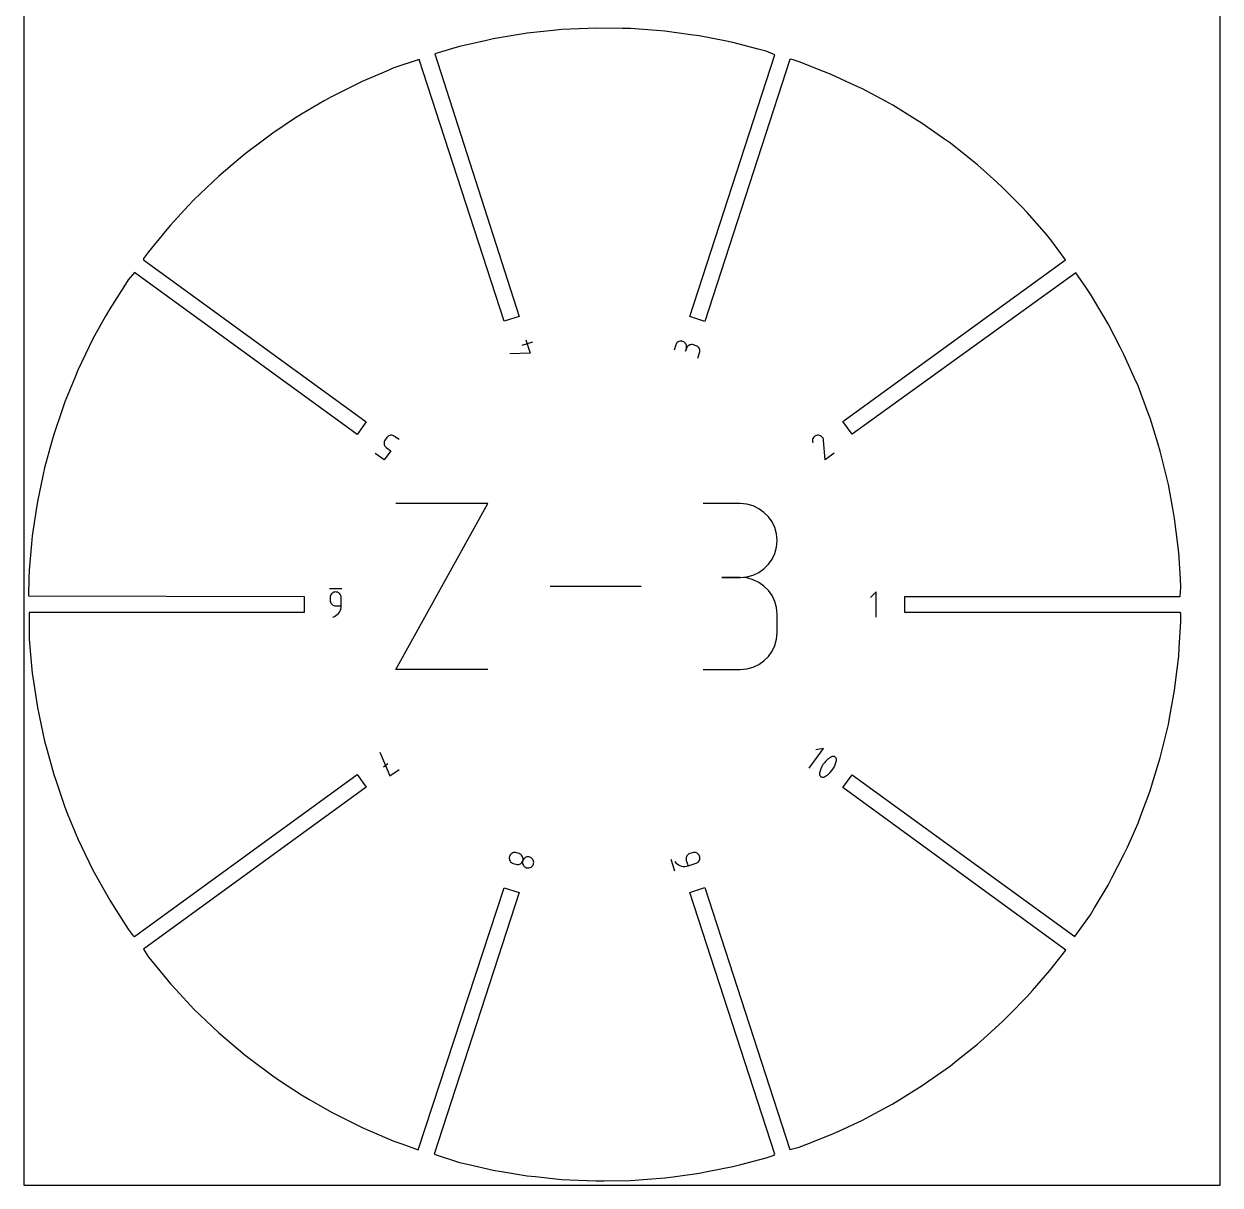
# Model space of a CAD drawing. Extents: x 0 to 457, y 0 to 812.
# Drawn here: x 0 to 457, y 0 to 443.6 of the extents above; entities that cross this region are included whole.
import ezdxf

# ---------------------------------------------------------------- set-up
doc = ezdxf.new("R2010")
doc.units = 0

msp = doc.modelspace()

# ---------------------------------------------------------------- linework, layer by layer
at = {"layer": 'annotation', "color": 1}
for p, q in [((194.331221, 322.035358), (190.276306, 320.717836)), ((191.807728, 322.895444), (193.454909, 317.825942)), ((249.025853, 320.969878), (248.367092, 318.94242)), ((249.177062, 321.323886), (249.025853, 320.969878)), ((249.382869, 321.636356), (249.177062, 321.323886)), ((249.635619, 321.903464), (249.382869, 321.636356)), ((249.927656, 322.12139), (249.635619, 321.903464)), ((250.251324, 322.28631), (249.927656, 322.12139)), ((250.598969, 322.394404), (250.251324, 322.28631)), ((250.962934, 322.441849), (250.598969, 322.394404)), ((251.335566, 322.424823), (250.962934, 322.441849)), ((251.709208, 322.339504), (251.335566, 322.424823)), ((252.063344, 322.188353), (251.709208, 322.339504)), ((251.709208, 322.339504), (251.709208, 322.339504)), ((252.376144, 321.982669), (252.063344, 322.188353)), ((252.643709, 321.730027), (252.376144, 321.982669)), ((252.862138, 321.438005), (252.643709, 321.730027)), ((253.027533, 321.114178), (252.862138, 321.438005)), ((253.135993, 320.766124), (253.027533, 321.114178)), ((253.080768, 319.652356), (253.16651, 320.027636)), ((253.231977, 320.006365), (253.080768, 319.652356)), ((253.183618, 320.401418), (253.135993, 320.766124)), ((253.16651, 320.027636), (253.183618, 320.401418)), ((253.437784, 320.318834), (253.231977, 320.006365)), ((253.690534, 320.585942), (253.437784, 320.318834)), ((253.98257, 320.803868), (253.690534, 320.585942)), ((254.306239, 320.968788), (253.98257, 320.803868)), ((254.653883, 321.076882), (254.306239, 320.968788)), ((255.017849, 321.124327), (254.653883, 321.076882)), ((255.390481, 321.107301), (255.017849, 321.124327)), ((255.764123, 321.021983), (255.390481, 321.107301)), ((256.779283, 320.692137), (255.764123, 321.021983)), ((255.764123, 321.021983), (255.764123, 321.021983)), ((257.131865, 320.541491), (256.779283, 320.692137)), ((257.443418, 320.336212), (257.131865, 320.541491)), ((257.710009, 320.083887), (257.443418, 320.336212)), ((257.927705, 319.792103), (257.710009, 320.083887)), ((193.454909, 317.825942), (185.696684, 317.543478)), ((253.080768, 319.652356), (252.750922, 318.637196)), ((252.750922, 318.637196), (253.080768, 319.652356)), ((253.080768, 319.652356), (253.080768, 319.652356)), ((257.486356, 315.979392), (258.145117, 318.006849)), ((258.092573, 319.468447), (257.927705, 319.792103)), ((258.200681, 319.120507), (258.092573, 319.468447)), ((258.145117, 318.006849), (258.230885, 318.382121)), ((258.145117, 318.006849), (258.145117, 318.006849)), ((258.248096, 318.755869), (258.200681, 319.120507)), ((258.230885, 318.382121), (258.248096, 318.755869)), ((137.585244, 283.692971), (137.580944, 283.328947)), ((137.65253, 284.054136), (137.585244, 283.692971)), ((137.784207, 284.404066), (137.65253, 284.054136)), ((137.981679, 284.734386), (137.784207, 284.404066)), ((138.605898, 285.593549), (137.981679, 284.734386)), ((137.981679, 284.734386), (137.981679, 284.734386)), ((138.859153, 285.883569), (138.605898, 285.593549)), ((139.151599, 286.117309), (138.859153, 285.883569)), ((139.474771, 286.293454), (139.151599, 286.117309)), ((139.820204, 286.410686), (139.474771, 286.293454)), ((140.179433, 286.467691), (139.820204, 286.410686)), ((140.543992, 286.463153), (140.179433, 286.467691)), ((140.905418, 286.395755), (140.543992, 286.463153)), ((141.255246, 286.264182), (140.905418, 286.395755)), ((141.585009, 286.067118), (141.255246, 286.264182)), ((143.309667, 284.81408), (141.585009, 286.067118)), ((141.585009, 286.067118), (141.585009, 286.067118)), ((301.336195, 284.902387), (301.27513, 284.532969)), ((301.27513, 284.532969), (301.280567, 284.147528)), ((301.280567, 284.147528), (301.369735, 283.548528)), ((301.458441, 285.249312), (301.336195, 284.902387)), ((301.636547, 285.567276), (301.458441, 285.249312)), ((301.865193, 285.849811), (301.636547, 285.567276)), ((302.139058, 286.090447), (301.865193, 285.849811)), ((302.452823, 286.282717), (302.139058, 286.090447)), ((302.801167, 286.420152), (302.452823, 286.282717)), ((303.17877, 286.496283), (302.801167, 286.420152)), ((303.562937, 286.500451), (303.17877, 286.496283)), ((303.17877, 286.496283), (303.17877, 286.496283)), ((303.93172, 286.438453), (303.562937, 286.500451)), ((304.278424, 286.315538), (303.93172, 286.438453)), ((304.596357, 286.136956), (304.278424, 286.315538)), ((304.878826, 285.907957), (304.596357, 286.136956)), ((305.11914, 285.633789), (304.878826, 285.907957)), ((305.310605, 285.319703), (305.11914, 285.633789)), ((305.446529, 284.970948), (305.310605, 285.319703)), ((305.520219, 284.592772), (305.446529, 284.970948)), ((305.52146, 284.584265), (305.520219, 284.592772)), ((305.520219, 284.592772), (305.520219, 284.592772)), ((305.522481, 284.576088), (305.52146, 284.584265)), ((305.523285, 284.568182), (305.522481, 284.576088)), ((305.523878, 284.560491), (305.523285, 284.568182)), ((305.52386, 284.523234), (305.524245, 284.530718)), ((306.064551, 277.076425), (305.52386, 284.523234)), ((305.52386, 284.523234), (305.52386, 284.523234)), ((305.524266, 284.552956), (305.523878, 284.560491)), ((305.524245, 284.530718), (305.524444, 284.538127)), ((305.524453, 284.545521), (305.524266, 284.552956)), ((305.524444, 284.538127), (305.524453, 284.545521)), ((137.666929, 277.047517), (134.217612, 279.553592)), ((137.580944, 283.328947), (137.638225, 282.970441)), ((137.638225, 282.970441), (137.755683, 282.62583)), ((140.179727, 280.506088), (137.666929, 277.047517)), ((137.755683, 282.62583), (137.931913, 282.303489)), ((137.931913, 282.303489), (138.16551, 282.011795)), ((138.16551, 282.011795), (138.455069, 281.759125)), ((138.455069, 281.759125), (140.179727, 280.506088)), ((309.513867, 279.5825), (306.064551, 277.076425)), ((142.078794, 196.987304), (177.30025, 260.420931)), ((177.30025, 260.420931), (142.078794, 260.420931)), ((273.646089, 260.347338), (259.559893, 260.347338)), ((276.179525, 260.119941), (273.646089, 260.347338)), ((278.5634, 259.464619), (276.179525, 260.119941)), ((280.758065, 258.421678), (278.5634, 259.464619)), ((282.723871, 257.03142), (280.758065, 258.421678)), ((284.421169, 255.33415), (282.723871, 257.03142)), ((285.810308, 253.370172), (284.421169, 255.33415)), ((286.85164, 251.17979), (285.810308, 253.370172)), ((287.505515, 248.803309), (286.85164, 251.17979)), ((287.732284, 246.281032), (287.505515, 248.803309)), ((286.85164, 241.361211), (287.505515, 243.746914)), ((287.505515, 243.746914), (287.732284, 246.281032)), ((287.732284, 246.281032), (287.732284, 246.281032)), ((284.421169, 237.194955), (285.810308, 239.163899)), ((285.810308, 239.163899), (286.85164, 241.361211)), ((278.5634, 233.058101), (280.758065, 234.10208)), ((280.758065, 234.10208), (282.723871, 235.494357)), ((282.723871, 235.494357), (284.421169, 237.194955)), ((235.77825, 228.704117), (201.093827, 228.704117)), ((273.646089, 232.174946), (266.593046, 232.174946)), ((266.593046, 232.174946), (273.646089, 232.174946)), ((273.646089, 232.174946), (276.179525, 232.402398)), ((276.179525, 231.94755), (273.646089, 232.174946)), ((273.646089, 232.174946), (273.646089, 232.174946)), ((276.179525, 232.402398), (278.5634, 233.058101)), ((278.5634, 231.292228), (276.179525, 231.94755)), ((280.758065, 230.249286), (278.5634, 231.292228)), ((282.723871, 228.859029), (280.758065, 230.249286)), ((284.421169, 227.161759), (282.723871, 228.859029)), ((121.500114, 227.821129), (116.700114, 227.821129)), ((117.003843, 224.870417), (116.969524, 224.486926)), ((116.969524, 224.486926), (116.969524, 223.424941)), ((117.1028, 225.231412), (117.003843, 224.870417)), ((117.260394, 225.563871), (117.1028, 225.231412)), ((117.470626, 225.861755), (117.260394, 225.563871)), ((117.727493, 226.119022), (117.470626, 225.861755)), ((118.024997, 226.329634), (117.727493, 226.119022)), ((118.357136, 226.487548), (118.024997, 226.329634)), ((118.71791, 226.586727), (118.357136, 226.487548)), ((119.101319, 226.621129), (118.71791, 226.586727)), ((119.483934, 226.586727), (119.101319, 226.621129)), ((119.101319, 226.621129), (119.101319, 226.621129)), ((119.844287, 226.487548), (119.483934, 226.586727)), ((120.176302, 226.329634), (119.844287, 226.487548)), ((120.473905, 226.119022), (120.176302, 226.329634)), ((120.73102, 225.861755), (120.473905, 226.119022)), ((120.941574, 225.563871), (120.73102, 225.861755)), ((121.09949, 225.231412), (120.941574, 225.563871)), ((121.198695, 224.870417), (121.09949, 225.231412)), ((121.233113, 224.486926), (121.198695, 224.870417)), ((121.233113, 221.296157), (121.233113, 224.486926)), ((121.233113, 224.486926), (121.233113, 224.486926)), ((285.810308, 225.197781), (284.421169, 227.161759)), ((286.85164, 223.007399), (285.810308, 225.197781)), ((325.608348, 226.621129), (323.474145, 224.486324)), ((325.608348, 217.021129), (325.608348, 226.621129)), ((116.969524, 223.424941), (116.969524, 223.424941)), ((116.969524, 223.424941), (117.003843, 223.041636)), ((117.003843, 223.041636), (117.1028, 222.681139)), ((117.1028, 222.681139), (117.260394, 222.3494)), ((117.260394, 222.3494), (117.470626, 222.052372)), ((117.470626, 222.052372), (117.727493, 221.796003)), ((117.727493, 221.796003), (118.024997, 221.586247)), ((118.024997, 221.586247), (118.357136, 221.429053)), ((118.357136, 221.429053), (118.71791, 221.330373)), ((118.71791, 221.330373), (119.101319, 221.296157)), ((119.101319, 221.296157), (121.233113, 221.296157)), ((120.523875, 218.884145), (120.825538, 219.433537)), ((120.825538, 219.433537), (121.048133, 220.023823)), ((121.048133, 220.023823), (121.18591, 220.647273)), ((121.18591, 220.647273), (121.233113, 221.296157)), ((287.505515, 220.630918), (286.85164, 223.007399)), ((287.732284, 218.108641), (287.505515, 220.630918)), ((118.030906, 217.021129), (118.641611, 217.250106)), ((118.030906, 217.021129), (118.030906, 217.021129)), ((118.641611, 217.250106), (119.202014, 217.558627)), ((119.202014, 217.558627), (119.706361, 217.93896)), ((119.706361, 217.93896), (120.148899, 218.383375)), ((120.148899, 218.383375), (120.523875, 218.884145)), ((287.732284, 211.055598), (287.732284, 218.108641)), ((287.732284, 218.108641), (287.732284, 218.108641)), ((287.505515, 208.532274), (287.732284, 211.055598)), ((285.810308, 203.96469), (286.85164, 206.155236)), ((286.85164, 206.155236), (287.505515, 208.532274)), ((282.723871, 200.303901), (284.421169, 202.000843)), ((284.421169, 202.000843), (285.810308, 203.96469)), ((177.30025, 196.987304), (142.078794, 196.987304)), ((259.559893, 196.989293), (273.646089, 196.989293)), ((273.646089, 196.989293), (276.179525, 197.216559)), ((273.646089, 196.989293), (273.646089, 196.989293)), ((276.179525, 197.216559), (278.5634, 197.871553)), ((278.5634, 197.871553), (280.758065, 198.914069)), ((280.758065, 198.914069), (282.723871, 200.303901)), ((135.94227, 165.341702), (139.858402, 156.320686)), ((300.031595, 159.307993), (305.46005, 166.77962)), ((305.46005, 166.77962), (302.591856, 166.324928)), ((137.345604, 159.779256), (139.07221, 161.033709)), ((305.283907, 160.644387), (304.835359, 159.876438)), ((305.805927, 161.362885), (305.283907, 160.644387)), ((306.397403, 162.026408), (305.805927, 161.362885)), ((307.054321, 162.629428), (306.397403, 162.026408)), ((307.772665, 163.166418), (307.054321, 162.629428)), ((308.54842, 163.631854), (307.772665, 163.166418)), ((308.7614, 163.72217), (308.54842, 163.631854)), ((308.54842, 163.631854), (308.54842, 163.631854)), ((308.980907, 163.77152), (308.7614, 163.72217)), ((309.201998, 163.781472), (308.980907, 163.77152)), ((309.419734, 163.753596), (309.201998, 163.781472)), ((309.629173, 163.68946), (309.419734, 163.753596)), ((309.555586, 159.727797), (309.925904, 160.540105)), ((309.825374, 163.590633), (309.629173, 163.68946)), ((310.003397, 163.458684), (309.825374, 163.590633)), ((309.925904, 160.540105), (310.214347, 161.391027)), ((310.1583, 163.295181), (310.003397, 163.458684)), ((310.285143, 163.101694), (310.1583, 163.295181)), ((310.214347, 161.391027), (310.416902, 162.275039)), ((310.326565, 163.017802), (310.285143, 163.101694)), ((310.285143, 163.101694), (310.285143, 163.101694)), ((310.361478, 162.930645), (310.326565, 163.017802)), ((310.389802, 162.840768), (310.361478, 162.930645)), ((310.411457, 162.74872), (310.389802, 162.840768)), ((310.426362, 162.655046), (310.411457, 162.74872)), ((310.416902, 162.275039), (310.429789, 162.369743)), ((310.416902, 162.275039), (310.416902, 162.275039)), ((310.43444, 162.560293), (310.426362, 162.655046)), ((310.429789, 162.369743), (310.435609, 162.46501)), ((310.435609, 162.46501), (310.43444, 162.560293)), ((139.858402, 156.320686), (143.312102, 158.829946)), ((303.957771, 157.236681), (303.951881, 157.141961)), ((303.951881, 157.141961), (303.952992, 157.047316)), ((303.952992, 157.047316), (303.961073, 156.953068)), ((303.970693, 157.331153), (303.957771, 157.236681)), ((303.961073, 156.953068), (303.976095, 156.859541)), ((304.174736, 158.214295), (303.970693, 157.331153)), ((303.970693, 157.331153), (303.970693, 157.331153)), ((303.976095, 156.859541), (303.998025, 156.767057)), ((303.998025, 156.767057), (304.026835, 156.675939)), ((304.026835, 156.675939), (304.062492, 156.58651)), ((304.062492, 156.58651), (304.104966, 156.499091)), ((304.104966, 156.499091), (304.104966, 156.499091)), ((304.104966, 156.499091), (304.231453, 156.308013)), ((304.464297, 159.064565), (304.174736, 158.214295)), ((304.231453, 156.308013), (304.386114, 156.14637)), ((304.386114, 156.14637), (304.563968, 156.015774)), ((304.835359, 159.876438), (304.464297, 159.064565)), ((304.563968, 156.015774), (304.760033, 155.917834)), ((304.760033, 155.917834), (304.969328, 155.854161)), ((304.969328, 155.854161), (305.186871, 155.826365)), ((305.186871, 155.826365), (305.407681, 155.836055)), ((305.407681, 155.836055), (305.626776, 155.884843)), ((305.626776, 155.884843), (305.839174, 155.974338)), ((305.839174, 155.974338), (306.616419, 156.438903)), ((305.839174, 155.974338), (305.839174, 155.974338)), ((306.616419, 156.438903), (307.335879, 156.975242)), ((307.335879, 156.975242), (307.993542, 157.577827)), ((307.993542, 157.577827), (308.58539, 158.241132)), ((308.58539, 158.241132), (309.10741, 158.95963)), ((309.10741, 158.95963), (309.555586, 159.727797)), ((185.444944, 125.214253), (185.42744, 124.841043)), ((185.42744, 124.841043), (185.474342, 124.476702)), ((185.530638, 125.588715), (185.444944, 125.214253)), ((185.474342, 124.476702), (185.581868, 124.128847)), ((185.681414, 125.942031), (185.530638, 125.588715)), ((185.530638, 125.588715), (185.530638, 125.588715)), ((185.581868, 124.128847), (185.746235, 123.805094)), ((185.886619, 126.254253), (185.681414, 125.942031)), ((185.746235, 123.805094), (185.963662, 123.513058)), ((186.138718, 126.521443), (185.886619, 126.254253)), ((185.963662, 123.513058), (186.230365, 123.260358)), ((186.430173, 126.739661), (186.138718, 126.521443)), ((186.753446, 126.904971), (186.430173, 126.739661)), ((187.101002, 127.013432), (186.753446, 126.904971)), ((187.465303, 127.061107), (187.101002, 127.013432)), ((187.838812, 127.044056), (187.465303, 127.061107)), ((188.213993, 126.958342), (187.838812, 127.044056)), ((188.213993, 126.958342), (188.213993, 126.958342)), ((189.224, 126.630171), (188.213993, 126.958342)), ((189.577941, 126.479), (189.224, 126.630171)), ((189.890547, 126.27317), (189.577941, 126.479)), ((190.157933, 126.020316), (189.890547, 126.27317)), ((190.376211, 125.728072), (190.157933, 126.020316)), ((190.23828, 123.277651), (190.443985, 123.589799)), ((190.541496, 125.404072), (190.376211, 125.728072)), ((190.443985, 123.589799), (190.594987, 123.943209)), ((190.50949, 123.568682), (190.492511, 123.195302)), ((190.594987, 123.943209), (190.50949, 123.568682)), ((190.649902, 125.055951), (190.541496, 125.404072)), ((190.594987, 123.943209), (190.680534, 124.317885)), ((190.745959, 124.296461), (190.594987, 123.943209)), ((190.594987, 123.943209), (190.594987, 123.943209)), ((190.594987, 123.943209), (190.594987, 123.943209)), ((190.697544, 124.691344), (190.649902, 125.055951)), ((190.680534, 124.317885), (190.697544, 124.691344)), ((190.951691, 124.608512), (190.745959, 124.296461)), ((191.204552, 124.875454), (190.951691, 124.608512)), ((191.496909, 125.093379), (191.204552, 124.875454)), ((191.821133, 125.258379), (191.496909, 125.093379)), ((192.169592, 125.366547), (191.821133, 125.258379)), ((192.534655, 125.413974), (192.169592, 125.366547)), ((192.908691, 125.396753), (192.534655, 125.413974)), ((193.284068, 125.310975), (192.908691, 125.396753)), ((193.636475, 125.160302), (193.284068, 125.310975)), ((193.284068, 125.310975), (193.284068, 125.310975)), ((193.947887, 124.954861), (193.636475, 125.160302)), ((194.214374, 124.702298), (193.947887, 124.954861)), ((194.432009, 124.410263), (194.214374, 124.702298)), ((194.596863, 124.086403), (194.432009, 124.410263)), ((194.705008, 123.738368), (194.596863, 124.086403)), ((194.752515, 123.373804), (194.705008, 123.738368)), ((247.132724, 124.579506), (248.616006, 120.014435)), ((248.685415, 123.684096), (248.685415, 123.684096)), ((248.685415, 123.684096), (249.089861, 123.174505)), ((253.015029, 125.099478), (252.967442, 124.734914)), ((252.967442, 124.734914), (252.984473, 124.36155)), ((252.984473, 124.36155), (253.069989, 123.98703)), ((253.123368, 125.447597), (253.015029, 125.099478)), ((253.069989, 123.98703), (253.72875, 121.959573)), ((253.288591, 125.771628), (253.123368, 125.447597)), ((253.506831, 126.063928), (253.288591, 125.771628)), ((253.774219, 126.316851), (253.506831, 126.063928)), ((254.08689, 126.522754), (253.774219, 126.316851)), ((254.440976, 126.673993), (254.08689, 126.522754)), ((255.456136, 127.003838), (254.440976, 126.673993)), ((254.440976, 126.673993), (254.440976, 126.673993)), ((255.831513, 127.089616), (255.456136, 127.003838)), ((256.205549, 127.106838), (255.831513, 127.089616)), ((256.570612, 127.059411), (256.205549, 127.106838)), ((256.919071, 126.951243), (256.570612, 127.059411)), ((257.243295, 126.786242), (256.919071, 126.951243)), ((257.535653, 126.568317), (257.243295, 126.786242)), ((257.440594, 123.305759), (257.708159, 123.558401)), ((257.788513, 126.301375), (257.535653, 126.568317)), ((257.708159, 123.558401), (257.926588, 123.850423)), ((257.994245, 125.989324), (257.788513, 126.301375)), ((257.926588, 123.850423), (258.091983, 124.17425)), ((258.145217, 125.636072), (257.994245, 125.989324)), ((258.091983, 124.17425), (258.200442, 124.522304)), ((258.230959, 125.260792), (258.145217, 125.636072)), ((258.145217, 125.636072), (258.145217, 125.636072)), ((258.200442, 124.522304), (258.248068, 124.88701)), ((258.248068, 124.88701), (258.230959, 125.260792)), ((186.230365, 123.260358), (186.542562, 123.054609)), ((186.542562, 123.054609), (186.896471, 122.903427)), ((186.896471, 122.903427), (187.906478, 122.575256)), ((187.906478, 122.575256), (187.906478, 122.575256)), ((187.906478, 122.575256), (188.28183, 122.489466)), ((188.28183, 122.489466), (188.655797, 122.472214)), ((188.655797, 122.472214), (189.020764, 122.519605)), ((189.020764, 122.519605), (189.369113, 122.627741)), ((189.369113, 122.627741), (189.693226, 122.792725)), ((189.693226, 122.792725), (189.985488, 123.010661)), ((189.985488, 123.010661), (190.23828, 123.277651)), ((190.492511, 123.195302), (190.540175, 122.830713)), ((190.540175, 122.830713), (190.648604, 122.482564)), ((190.648604, 122.482564), (190.813922, 122.158502)), ((190.813922, 122.158502), (191.032252, 121.866174)), ((191.032252, 121.866174), (191.299717, 121.613226)), ((191.299717, 121.613226), (191.612441, 121.407305)), ((191.612441, 121.407305), (191.966546, 121.25606)), ((191.966546, 121.25606), (191.966546, 121.25606)), ((191.966546, 121.25606), (192.340213, 121.170817)), ((192.340213, 121.170817), (192.712906, 121.15398)), ((192.712906, 121.15398), (193.076951, 121.20167)), ((193.076951, 121.20167), (193.424675, 121.310009)), ((193.424675, 121.310009), (193.748405, 121.475118)), ((193.748405, 121.475118), (194.040466, 121.693118)), ((194.040466, 121.693118), (194.293185, 121.960133)), ((194.293185, 121.960133), (194.498888, 122.272282)), ((194.498888, 122.272282), (194.649901, 122.625687)), ((194.649901, 122.625687), (194.735455, 123.000361)), ((194.649901, 122.625687), (194.649901, 122.625687)), ((194.735455, 123.000361), (194.752515, 123.373804)), ((249.089861, 123.174505), (249.554819, 122.737218)), ((249.554819, 122.737218), (250.071063, 122.375316)), ((250.071063, 122.375316), (250.629364, 122.091881)), ((250.629364, 122.091881), (251.220494, 121.889995)), ((251.220494, 121.889995), (251.835226, 121.772739)), ((251.835226, 121.772739), (252.464331, 121.743196)), ((252.464331, 121.743196), (253.098582, 121.804447)), ((253.098582, 121.804447), (253.72875, 121.959573)), ((253.72875, 121.959573), (256.773658, 122.948924)), ((256.773658, 122.948924), (257.127794, 123.100075)), ((256.773658, 122.948924), (256.773658, 122.948924)), ((257.127794, 123.100075), (257.440594, 123.305759))]:
    msp.add_line(p, q, dxfattribs=at)
at = {"layer": 'boundary', "color": 5}
for p, q in [((189.158486, 439.567689), (179.279563, 437.927175)), ((192.279792, 440.086018), (189.158486, 439.567689)), ((202.239143, 441.13279), (192.279792, 440.086018)), ((205.385858, 441.463521), (202.239143, 441.13279)), ((215.389983, 441.912799), (205.385858, 441.463521)), ((218.550846, 442.054756), (215.389983, 441.912799)), ((228.563934, 441.904967), (218.550846, 442.054756)), ((231.72763, 441.857632), (228.563934, 441.904967)), ((241.713837, 441.10925), (231.72763, 441.857632)), ((244.869037, 440.872806), (241.713837, 441.10925)), ((254.792616, 439.528558), (244.869037, 440.872806)), ((257.928029, 439.103833), (254.792616, 439.528558)), ((267.753455, 437.168532), (257.928029, 439.103833)), ((166.431712, 434.994741), (163.394619, 434.107456)), ((176.194845, 437.223108), (166.431712, 434.994741)), ((179.279563, 437.927175), (176.194845, 437.223108)), ((270.857857, 436.557062), (267.753455, 437.168532)), ((280.549956, 434.037623), (270.857857, 436.557062)), ((151.052284, 429.992899), (141.376395, 426.853778)), ((183.534249, 330.023688), (151.052284, 429.992899)), ((163.394619, 434.107456), (156.951235, 432.225023)), ((156.951235, 432.225023), (189.240588, 331.877791)), ((254.435738, 331.830912), (286.932991, 431.847173)), ((292.639331, 429.993073), (260.142077, 329.97681)), ((283.612232, 433.24159), (280.549956, 434.037623)), ((286.932991, 431.847173), (283.612232, 433.24159)), ((293.136315, 430.147033), (292.639331, 429.993073)), ((296.145505, 429.169292), (293.136315, 430.147033)), ((138.466964, 425.610228), (129.25862, 421.674392)), ((141.376395, 426.853778), (138.466964, 425.610228)), ((305.467463, 425.510687), (296.145505, 429.169292)), ((308.412792, 424.35473), (305.467463, 425.510687)), ((129.25862, 421.674392), (126.428766, 420.259073)), ((317.499275, 420.145195), (308.412792, 424.35473)), ((126.428766, 420.259073), (117.47228, 415.779589)), ((320.370204, 418.81516), (317.499275, 420.145195)), ((329.188674, 414.069733), (320.370204, 418.81516)), ((114.732133, 414.197561), (106.05958, 409.190446)), ((117.47228, 415.779589), (114.732133, 414.197561)), ((331.974919, 412.570391), (329.188674, 414.069733)), ((340.493804, 407.306079), (331.974919, 412.570391)), ((103.418952, 407.447379), (95.061355, 401.930591)), ((106.05958, 409.190446), (103.418952, 407.447379)), ((343.185398, 405.642795), (340.493804, 407.306079)), ((351.374214, 399.878443), (343.185398, 405.642795)), ((92.529693, 400.032729), (84.516986, 394.025992)), ((95.061355, 401.930591), (92.529693, 400.032729)), ((353.961517, 398.057161), (351.374214, 399.878443)), ((361.790934, 391.813417), (353.961517, 398.057161)), ((84.516986, 394.025992), (82.103355, 391.980118)), ((82.103355, 391.980118), (74.464217, 385.504928)), ((364.264686, 389.840666), (361.790934, 391.813417)), ((371.706703, 383.139849), (364.264686, 389.840666)), ((74.464217, 385.504928), (72.17726, 383.318371)), ((72.17726, 383.318371), (64.939044, 376.39792)), ((374.05805, 381.022686), (371.706703, 383.139849)), ((381.085991, 373.888801), (374.05805, 381.022686)), ((64.939044, 376.39792), (62.786945, 374.078512)), ((62.786945, 374.078512), (55.975556, 366.737581)), ((383.306514, 371.634807), (381.085991, 373.888801)), ((389.895258, 364.093378), (383.306514, 371.634807)), ((55.975556, 366.737581), (53.966017, 364.293614)), ((53.966017, 364.293614), (47.605837, 356.558476)), ((391.977003, 361.710622), (389.895258, 364.093378)), ((397.952502, 353.478356), (391.977003, 361.710622)), ((47.605837, 356.558476), (45.746056, 353.998708)), ((45.746056, 353.998708), (45.738901, 353.478469)), ((45.738901, 353.478469), (130.817817, 291.665018)), ((312.913617, 291.693989), (397.952502, 353.478356)), ((42.212188, 348.624368), (39.859845, 345.897037)), ((127.291106, 286.810916), (42.212188, 348.624368)), ((401.898258, 348.557888), (316.440328, 286.839887)), ((405.67968, 343.011559), (401.898258, 348.557888)), ((38.156474, 343.230625), (32.765334, 334.791437)), ((39.859845, 345.897037), (38.156474, 343.230625)), ((407.462049, 340.397301), (405.67968, 343.011559)), ((412.598325, 331.80062), (407.462049, 340.397301)), ((32.765334, 334.791437), (31.22448, 332.027931)), ((31.22448, 332.027931), (26.347669, 323.281443)), ((189.240588, 331.877791), (183.534249, 330.023688)), ((260.142077, 329.97681), (254.435738, 331.830912)), ((414.221165, 329.084446), (412.598325, 331.80062)), ((418.834147, 320.19598), (414.221165, 329.084446)), ((24.974839, 320.430734), (20.629822, 311.408241)), ((26.347669, 323.281443), (24.974839, 320.430734)), ((420.291642, 317.387615), (418.834147, 320.19598)), ((424.364781, 308.239178), (420.291642, 317.387615)), ((20.629822, 311.408241), (19.429935, 308.480533)), ((19.429935, 308.480533), (15.632307, 299.214342)), ((425.651716, 305.348676), (424.364781, 308.239178)), ((429.170448, 295.973023), (425.651716, 305.348676)), ((15.632307, 299.214342), (14.609655, 296.220118)), ((14.609655, 296.220118), (11.372975, 286.743393)), ((430.282216, 293.010731), (429.170448, 295.973023)), ((433.233953, 283.441424), (430.282216, 293.010731)), ((130.817817, 291.665018), (127.291106, 286.810916)), ((316.440328, 286.839887), (312.913617, 291.693989)), ((10.531225, 283.693366), (7.867064, 274.040044)), ((11.372975, 286.743393), (10.531225, 283.693366)), ((434.16657, 280.417944), (433.233953, 283.441424)), ((436.540738, 270.689242), (434.16657, 280.417944)), ((7.209219, 270.945139), (5.127147, 261.149761)), ((7.867064, 274.040044), (7.209219, 270.945139)), ((437.290872, 267.615401), (436.540738, 270.689242)), ((439.078999, 257.762123), (437.290872, 267.615401)), ((5.127147, 261.149761), (4.655572, 258.021052)), ((4.655572, 258.021052), (3.163036, 248.118696)), ((439.643958, 254.648922), (439.078999, 257.762123)), ((440.839586, 244.706345), (439.643958, 254.648922)), ((3.163036, 248.118696), (2.87941, 244.967385)), ((2.87941, 244.967385), (1.981751, 234.993489)), ((441.217362, 241.56493), (440.839586, 244.706345)), ((441.816246, 231.568643), (441.217362, 241.56493)), ((1.981751, 234.993489), (1.887098, 231.830856)), ((1.887098, 231.830856), (1.686271, 225.121128)), ((442.005469, 228.410258), (441.816246, 231.568643)), ((1.686271, 225.121128), (107.100115, 224.821128)), ((107.100115, 224.821128), (107.100114, 218.821129)), ((336.542149, 224.821128), (441.705468, 224.821129)), ((336.542149, 218.821128), (336.542149, 224.821128)), ((441.705468, 224.821129), (442.005469, 228.410258)), ((1.986265, 218.821129), (1.981751, 208.648768)), ((107.100114, 218.821129), (1.986265, 218.821129)), ((441.705468, 218.821128), (336.542149, 218.821128)), ((441.406584, 205.235714), (442.005468, 215.231999)), ((442.005469, 218.396048), (441.705468, 218.821128)), ((442.005468, 215.231999), (442.005469, 218.396048)), ((1.981751, 208.648768), (2.265377, 205.497457)), ((2.265377, 205.497457), (3.163036, 195.523561)), ((440.021733, 192.134752), (441.217361, 202.077329)), ((441.217361, 202.077329), (441.406584, 205.235714)), ((3.163036, 195.523561), (3.634611, 192.394852)), ((3.634611, 192.394852), (5.127147, 182.492496)), ((439.643957, 188.993336), (440.021733, 192.134752)), ((437.855831, 179.140058), (439.643957, 188.993336)), ((5.127147, 182.492496), (5.784993, 179.39759)), ((5.784993, 179.39759), (7.867064, 169.602213)), ((437.290872, 176.026855), (437.855831, 179.140058)), ((434.916704, 166.298154), (437.290872, 176.026855)), ((7.867064, 169.602213), (8.708815, 166.552186)), ((8.708815, 166.552186), (11.372975, 156.898864)), ((434.16657, 163.224313), (434.916704, 166.298154)), ((431.214833, 153.655007), (434.16657, 163.224313)), ((11.372975, 156.898864), (12.395628, 153.904639)), ((42.212187, 95.017888), (127.291105, 156.831341)), ((127.291105, 156.831341), (130.817817, 151.977239)), ((312.913617, 151.948268), (316.440328, 156.80237)), ((316.440328, 156.80237), (401.479217, 95.018)), ((12.395628, 153.904639), (15.632308, 144.427915)), ((130.817817, 151.977239), (45.7389, 90.163787)), ((398.018874, 89.744858), (312.913617, 151.948268)), ((430.282216, 150.631526), (431.214833, 153.655007)), ((426.763484, 141.255873), (430.282216, 150.631526)), ((15.632308, 144.427915), (16.832195, 141.500208)), ((16.832195, 141.500208), (20.629822, 132.234016)), ((421.578577, 129.145143), (425.651715, 138.293582)), ((425.651715, 138.293582), (426.763484, 141.255873)), ((20.629822, 132.234016), (22.002652, 129.383306)), ((22.002652, 129.383306), (26.34767, 120.360813)), ((420.291643, 126.254641), (421.578577, 129.145143)), ((415.678662, 117.366176), (420.291643, 126.254641)), ((26.34767, 120.360813), (27.888524, 117.597308)), ((27.888524, 117.597308), (32.765334, 108.850821)), ((409.08489, 105.961132), (414.221166, 114.557811)), ((414.221166, 114.557811), (415.678662, 117.366176)), ((150.674262, 13.456746), (183.53425, 113.618568)), ((189.240589, 111.764466), (156.758624, 11.795257)), ((183.53425, 113.618568), (189.240589, 111.764466)), ((254.435738, 111.811343), (260.142078, 113.665446)), ((286.932991, 11.795083), (254.435738, 111.811343)), ((260.142078, 113.665446), (292.639332, 13.649181)), ((32.765334, 108.850821), (34.468705, 106.184408)), ((34.468705, 106.184408), (39.859845, 97.74522)), ((407.46205, 103.244957), (409.08489, 105.961132)), ((401.479217, 95.018), (407.46205, 103.244957)), ((39.859845, 97.74522), (41.719625, 95.185451)), ((41.719625, 95.185451), (42.212187, 95.017888)), ((45.7389, 90.163787), (47.605837, 87.083781)), ((47.605837, 87.083781), (49.615376, 84.639814)), ((393.912533, 84.434619), (398.018874, 89.744858)), ((49.615376, 84.639814), (55.975557, 76.904676)), ((391.977003, 81.931635), (393.912533, 84.434619)), ((385.388259, 74.390207), (391.977003, 81.931635)), ((55.975557, 76.904676), (58.127656, 74.585268)), ((58.127656, 74.585268), (64.939044, 67.244337)), ((383.306514, 72.007451), (385.388259, 74.390207)), ((376.278573, 64.873567), (383.306514, 72.007451)), ((64.939044, 67.244337), (67.226, 65.05778)), ((67.226, 65.05778), (74.464218, 58.137328)), ((374.058049, 62.619572), (376.278573, 64.873567)), ((366.616033, 55.918756), (374.058049, 62.619572)), ((74.464218, 58.137328), (76.877848, 56.091455)), ((76.877848, 56.091455), (84.516986, 49.616266)), ((364.264686, 53.801592), (366.616033, 55.918756)), ((356.435269, 47.557847), (364.264686, 53.801592)), ((84.516986, 49.616266), (87.048648, 47.718403)), ((87.048648, 47.718403), (95.061355, 41.711666)), ((353.961517, 45.585097), (356.435269, 47.557847)), ((95.061355, 41.711666), (97.701984, 39.9686)), ((345.772702, 39.820745), (353.961517, 45.585097)), ((97.701984, 39.9686), (106.05958, 34.451812)), ((334.666513, 32.735151), (343.185399, 37.999463)), ((343.185399, 37.999463), (345.772702, 39.820745)), ((106.05958, 34.451812), (108.799727, 32.869785)), ((108.799727, 32.869785), (117.472282, 27.862669)), ((331.974919, 31.071866), (334.666513, 32.735151)), ((117.472282, 27.862669), (120.302135, 26.447349)), ((323.156449, 26.326439), (331.974919, 31.071866)), ((120.302135, 26.447349), (129.25862, 21.967865)), ((311.283721, 20.617561), (320.370204, 24.827097)), ((320.370204, 24.827097), (323.156449, 26.326439)), ((129.25862, 21.967865), (132.168051, 20.724314)), ((132.168051, 20.724314), (141.376395, 16.788478)), ((299.090834, 15.628921), (308.412792, 19.287526)), ((308.412792, 19.287526), (311.283721, 20.617561)), ((141.376395, 16.788478), (144.354987, 15.72115)), ((144.354987, 15.72115), (150.674262, 13.456746)), ((292.639332, 13.649181), (296.145504, 14.472965)), ((296.145504, 14.472965), (299.090834, 15.628921)), ((156.758624, 11.795257), (166.431712, 8.647516)), ((273.920133, 7.881229), (283.612231, 10.400668)), ((283.612231, 10.400668), (286.621421, 11.378409)), ((286.621421, 11.378409), (286.932991, 11.795083)), ((166.431712, 8.647516), (169.51643, 7.943449)), ((169.51643, 7.943449), (179.279563, 5.715082)), ((179.279563, 5.715082), (182.400869, 5.196753)), ((182.400869, 5.196753), (192.279792, 3.556238)), ((257.928028, 4.538424), (261.03243, 5.149895)), ((261.03243, 5.149895), (270.857857, 7.085195)), ((270.857857, 7.085195), (273.920133, 7.881229)), ((192.279792, 3.556238), (195.426507, 3.225508)), ((195.426507, 3.225508), (205.385859, 2.178736)), ((205.385859, 2.178736), (208.546721, 2.036778)), ((208.546721, 2.036778), (218.550846, 1.5875)), ((218.550846, 1.5875), (221.714541, 1.634835)), ((221.714541, 1.634835), (231.727629, 1.784625)), ((231.727629, 1.784625), (234.88283, 2.02107)), ((234.88283, 2.02107), (244.869037, 2.769452)), ((244.869037, 2.769452), (248.00445, 3.194177)), ((248.00445, 3.194177), (257.928028, 4.538424))]:
    msp.add_line(p, q, dxfattribs=at)
at = {"layer": 'frame', "color": 5}
for p, q in [((0, 812), (0, 0)), ((457, 0), (457, 812)), ((0, 0), (457, 0))]:
    msp.add_line(p, q, dxfattribs=at)

doc.saveas('drawing.dxf')
